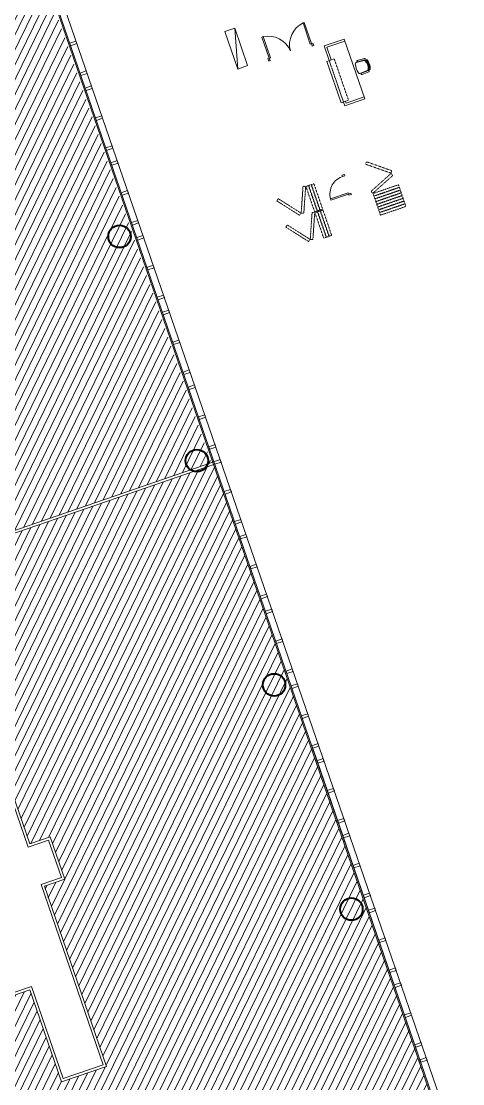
# Model space of a CAD drawing. Extents: x 760773 to 1075934, y 719259 to 1013331.
# Drawn here: x 813438 to 830179, y 768728 to 809051 of the extents above; entities that cross this region are included whole.
import ezdxf

# ---------------------------------------------------------------- set-up
doc = ezdxf.new("R2010")
doc.units = 0
doc.header["$MEASUREMENT"] = 0
doc.linetypes.add('DASHED', pattern=[0.75, 0.5, -0.25])
doc.linetypes.add('DIVIDE2', pattern=[0.625, 0.25, -0.125, 0, -0.125, 0, -0.125])
for name, color, linetype, lineweight in [('27', 7, 'Continuous', 0), ('72471 FF-FUR', 9, 'Continuous', 30), ('A-Door', 4, 'Continuous', 0), ('A-WALL', 2, 'Continuous', 0), ('spare0', 7, 'Continuous', 0)]:
    doc.layers.add(name, color=color, linetype=linetype, lineweight=lineweight)
doc.layers.add('e-b-shell', color=253, linetype='Continuous')

# ---------------------------------------------------------------- blocks, each defined once
blk = doc.blocks.new('AnonymousCell')
at = {"layer": 'e-b-shell', "lineweight": 0, "flags": 128}
for points in [[(12.119, 20.09), (12.152, 19.995), (11.915, 19.914), (11.883, 20.009), (12.119, 20.09)], [(13.096, 17.253), (13.129, 17.159), (12.892, 17.077), (12.86, 17.172), (13.096, 17.253)], [(14.073, 14.417), (14.105, 14.322), (13.869, 14.241), (13.836, 14.335), (14.073, 14.417)], [(15.049, 11.58), (15.082, 11.486), (14.845, 11.404), (14.813, 11.499), (15.049, 11.58)], [(16.026, 8.744), (16.059, 8.649), (15.822, 8.568), (15.79, 8.662), (16.026, 8.744)], [(17.003, 5.907), (17.035, 5.813), (16.799, 5.731), (16.766, 5.826), (17.003, 5.907)], [(17.979, 3.071), (18.012, 2.976), (17.776, 2.895), (17.743, 2.989), (17.979, 3.071)], [(18.956, 0.234), (18.989, 0.14), (18.752, 0.058), (18.72, 0.153), (18.956, 0.234)], [(19.933, -2.602), (19.965, -2.697), (19.729, -2.778), (19.696, -2.684), (19.933, -2.602)], [(20.91, -5.439), (20.942, -5.534), (20.706, -5.615), (20.673, -5.52), (20.91, -5.439)], [(21.886, -8.276), (21.919, -8.37), (21.682, -8.452), (21.65, -8.357), (21.886, -8.276)], [(22.863, -11.112), (22.895, -11.207), (22.659, -11.288), (22.627, -11.194), (22.863, -11.112)], [(23.84, -13.949), (23.872, -14.043), (23.636, -14.125), (23.603, -14.03), (23.84, -13.949)], [(24.816, -16.785), (24.849, -16.88), (24.612, -16.961), (24.58, -16.867), (24.816, -16.785)]]:
    blk.add_lwpolyline(points, dxfattribs=at)
blk = doc.blocks.new('AnonymousCell2')
at = {"layer": 'e-b-shell', "lineweight": 0, "flags": 128}
for points in [[(12.119, 20.09), (12.152, 19.995), (11.915, 19.914), (11.883, 20.009), (12.119, 20.09)], [(13.096, 17.253), (13.128, 17.159), (12.892, 17.077), (12.859, 17.172), (13.096, 17.253)], [(14.073, 14.417), (14.105, 14.322), (13.869, 14.241), (13.836, 14.335), (14.073, 14.417)], [(15.049, 11.58), (15.082, 11.486), (14.845, 11.404), (14.813, 11.499), (15.049, 11.58)], [(16.026, 8.744), (16.059, 8.649), (15.822, 8.568), (15.79, 8.662), (16.026, 8.744)], [(17.003, 5.907), (17.035, 5.813), (16.799, 5.731), (16.766, 5.826), (17.003, 5.907)], [(17.979, 3.071), (18.012, 2.976), (17.776, 2.895), (17.743, 2.989), (17.979, 3.071)], [(18.956, 0.234), (18.989, 0.139), (18.752, 0.058), (18.72, 0.153), (18.956, 0.234)], [(19.933, -2.603), (19.965, -2.697), (19.729, -2.778), (19.696, -2.684), (19.933, -2.603)], [(20.909, -5.439), (20.942, -5.534), (20.706, -5.615), (20.673, -5.52), (20.909, -5.439)], [(21.886, -8.276), (21.919, -8.37), (21.682, -8.452), (21.65, -8.357), (21.886, -8.276)], [(22.863, -11.112), (22.895, -11.207), (22.659, -11.288), (22.626, -11.194), (22.863, -11.112)], [(23.84, -13.949), (23.872, -14.043), (23.636, -14.125), (23.603, -14.03), (23.84, -13.949)], [(24.816, -16.785), (24.849, -16.88), (24.612, -16.961), (24.58, -16.867), (24.816, -16.785)]]:
    blk.add_lwpolyline(points, dxfattribs=at)
blk = doc.blocks.new('A$C52266D81')
at = {"layer": 'A-Door', "color": 4, "linetype": 'Continuous', "lineweight": 0, "ltscale": 0.001, "flags": 128}
for points in [[(0, -100), (100, -100), (100, -150), (0, -150)], [(0, -150), (50, -150), (50, -160), (0, -160), (0, -100)], [(100, -150), (100, -200), (950, -200), (950, -150), (100, -150)], [(0, -1850), (50, -1850), (50, -1840), (0, -1840), (0, -1900)], [(0, -1900), (100, -1900), (100, -1850), (0, -1850)], [(100, -1850), (100, -1800), (950, -1800), (950, -1850), (100, -1850)]]:
    blk.add_lwpolyline(points, dxfattribs=at)
at = {"layer": 'A-Door', "color": 4, "linetype": 'Continuous', "lineweight": 0, "ltscale": 0.001}
for centre, start, end in [((34, -78), 274.0878, 352.4408), ((34, -1922), 7.5592, 85.9122)]:
    blk.add_arc(centre, 924, start, end, dxfattribs=at)
blk = doc.blocks.new('X301')
at = {"color": 0}
for p in [(36290.625, 43356.25), (36334.375, 43356.25), (36378.125, 43356.25), (36421.875, 43356.25), (36465.625, 43356.25), (36509.375, 43356.25), (36553.125, 43356.25), (36596.875, 43356.25)]:
    blk.add_point(p, dxfattribs=at)
blk = doc.blocks.new('c7_11')
at = {"color": 0, "linetype": 'ByBlock', "lineweight": -2}
for p, q in [((-268, 415), (-281, 135)), ((-218, 411), (-231, 131)), ((-192, 467), (-192, 475)), ((192, 467), (192, 475)), ((218, 411), (231, 131)), ((268, 415), (281, 135)), ((-200, 380), (-218, 73)), ((199, 378), (217, 74))]:
    blk.add_line(p, q, dxfattribs=at)
for centre, radius, start, end in [((-243, 413), 25, 356.2298, 176.2298), ((-118, 372), 82, 119.0663, 178.9882), ((0, 76), 382, 59.7683, 120.2317), ((-167, 474), 25, 100.3884, 177.4438), ((-167, 466), 25, 177.4438, 294.5277), ((0, 4), 524, 70.4182, 109.1761), ((0, 4), 467, 70.4182, 109.1761), ((167, 466), 25, 245.4723, 2.5562), ((117, 372), 82.3, 1.0429, 60.6025), ((167, 474), 25, 2.5562, 69.1297), ((243, 413), 25, 3.7702, 183.7702), ((-256, 133), 25, 176.2298, 356.2298), ((-168, 69), 50, 176.2298, 256.6171), ((-2, 764), 764, 256.6171, 283.7289), ((167, 70), 50, 283.7289, 3.7913), ((256, 133), 25, 183.7702, 3.7702)]:
    blk.add_arc(centre, radius, start, end, dxfattribs=at)
for p in [(-36463, -42857), (-36463, -42882)]:
    blk.add_blockref('X301', p, dxfattribs=at)

msp = doc.modelspace()

# ---------------------------------------------------------------- hatches: boundary and pattern name
at = {"layer": '27', "lineweight": 0, "true_color": 0x636466}
h = msp.add_hatch(dxfattribs=at)
h.set_pattern_fill('ANSI31', color=251, scale=2000)
h.set_pattern_definition([(244, (811611.96, 819556.77), (224.6985, -109.5928), [])])
edge = h.paths.add_edge_path()
edge.add_line((802798.75843, 809659.42392), (802447.28297, 809538.40122))
edge.add_line((802447.28297, 809538.40122), (800420.58607, 815424.36497))
edge.add_line((800420.58607, 815424.36497), (800773.95083, 815546.03534))
edge.add_line((800773.95083, 815546.03534), (811375.80732, 819196.54728))
edge.add_line((811375.80732, 819196.54728), (820638.16916, 792296.69504))
edge.add_line((820638.16916, 792296.69504), (810036.31267, 788646.18309))
edge.add_line((810036.31267, 788646.18309), (808978.81622, 791717.37582))
edge.add_arc((808980.70725, 791718.02695), 2, 108.999924295, 198.999999837, ccw=False)
edge.add_line((808980.05612, 791719.91799), (809635.30035, 791945.5357))
edge.add_line((809635.30035, 791945.5357), (808918.95488, 794026.0352))
edge.add_line((808918.95488, 794026.0352), (808263.68596, 793800.40802))
edge.add_arc((808263.03482, 793802.29906), 2, 198.999999841, 289.000000007, ccw=False)
edge.add_line((808261.14378, 793801.64792), (804823.776, 803784.48891))
edge.add_arc((804825.66704, 803785.14005), 2, 108.999706651, 198.999999837, ccw=False)
edge.add_line((804825.01591, 803787.03109), (805480.26138, 804012.64645))
edge.add_line((805480.26138, 804012.64645), (804763.98159, 806092.79284))
edge.add_line((804763.98159, 806092.79284), (804108.76226, 805867.18273))
edge.add_arc((804108.11112, 805869.07377), 2, 198.999999845, 289.000000003, ccw=False)
edge.add_line((804106.22009, 805868.42263), (803354.65336, 808051.1309))
edge.add_arc((803356.5444, 808051.78204), 2, 108.999987576, 198.999999841, ccw=False)
edge.add_line((803355.89326, 808053.67308), (804011.13741, 808279.29157))
edge.add_line((804011.13741, 808279.29157), (803457.7846, 809886.34483))
edge.add_line((803457.7846, 809886.34483), (802800.64947, 809660.07505))
h = msp.add_hatch(dxfattribs=at)
h.set_pattern_fill('ANSI31', color=251, scale=2000)
h.set_pattern_definition([(244, (811611.96, 819556.77), (224.6985, -109.5928), [])])
h.paths.add_polyline_path([(807002.99788, 769966.40492), (807253.68982, 769238.34267), (805268.10049, 768554.64943), (808357.40561, 759582.69133), (808807.24601, 759737.58565), (809138.28442, 758776.1803), (829796.89685, 765889.79951), (820729.81083, 792222.4853), (810068.87209, 788551.62357), (811031.62956, 785755.57297), (811783.31682, 786014.39965), (812564.68039, 783745.15506), (811812.99312, 783486.32838), (813759.89069, 777832.1273), (814535.26849, 778099.1193), (815088.75464, 776491.72708), (814314.0269, 776224.96693), (816670.20051, 769382.14188), (814967.96992, 768795.83117), (813763.33235, 772294.2476)])

# ---------------------------------------------------------------- linework, layer by layer
at = {"layer": '72471 FF-FUR', "lineweight": 0, "ltscale": 0.001}
msp.add_line((821533.92555, 808786.83655), (821644.07036, 807238.33142), dxfattribs=at)
at = {"layer": '72471 FF-FUR', "linetype": 'Continuous', "lineweight": 0, "ltscale": 0.001}
for p, q in [((825681.22422, 808373.36621), (824924.80936, 808112.91168)), ((825115.312, 807559.65182), (824924.80936, 808112.91168)), ((825707.26967, 808297.72472), (825026.49629, 808063.31565)), ((826462.58779, 806104.12162), (825681.22422, 808373.36621)), ((825190.95349, 807585.69727), (825026.49629, 808063.31565)), ((825020.76015, 807527.095), (825304.41572, 807624.76545)), ((825562.63467, 805953.37711), (825020.76015, 807527.095)), ((825304.41572, 807624.76545), (825304.41572, 807624.76545)), ((825706.17293, 805843.6671), (826462.58779, 806104.12162)), ((825755.76896, 805945.35404), (826436.54233, 806179.76311)), ((825846.29025, 806051.04755), (825562.63467, 805953.37711)), ((825657.18653, 805985.93392), (825706.17293, 805843.6671)), ((825732.82802, 806011.97937), (825755.76896, 805945.35404))]:
    msp.add_line(p, q, dxfattribs=at)
at = {"layer": '72471 FF-FUR', "linetype": 'DASHED', "lineweight": 0}
msp.add_line((825115.312, 807559.65182), (825657.18653, 805985.93392), dxfattribs=at)
at = {"layer": '72471 FF-FUR', "linetype": 'DASHED', "lineweight": 0, "ltscale": 0.001}
msp.add_line((825304.41572, 807624.76545), (825846.29025, 806051.04755), dxfattribs=at)
at = {"layer": '72471 FF-FUR', "lineweight": 0, "ltscale": 0.001}
msp.add_lwpolyline([(821644.07036, 807238.33142), (821155.71812, 808656.60928), (821533.92555, 808786.83655), (822022.27779, 807368.55868)], close=True, dxfattribs=at)
at = {"layer": 'A-Door', "color": 4, "linetype": 'Continuous', "lineweight": 0, "ltscale": 0.001}
for points in [[(825616.59406, 803156.49394), (825600.31566, 803203.76986), (825694.86751, 803236.32668), (825711.14592, 803189.05075)], [(825844.49177, 802494.63093), (825830.9996, 802533.81506), (825169.13659, 802305.91735), (825182.62877, 802266.73322)], [(825844.49177, 802494.63093), (825860.77018, 802447.355), (825955.32204, 802479.91182), (825939.04363, 802527.18775)]]:
    msp.add_lwpolyline(points, close=True, dxfattribs=at)
msp.add_arc((825844.49177, 802494.63093), 701.22567, 105.611885745, 195.611885759, dxfattribs=at)
at = {"layer": 'A-WALL', "color": 2, "linetype": 'Continuous', "lineweight": 0, "ltscale": 0.001}
for p, q in [((825711.14592, 803189.05075), (825616.59406, 803156.49394)), ((825939.04363, 802527.18775), (825844.49177, 802494.63093)), ((817595.05418, 801482.24243), (817652.20643, 801316.05279)), ((820745.08751, 792333.62068), (810036.31264, 788646.18308)), ((810068.87209, 788551.62357), (820777.6452, 792239.06913)), ((813697.8986, 777705.01003), (811685.88445, 783548.32342)), ((813759.89069, 777832.1273), (811812.99311, 783486.32838)), ((824501.07739, 781424.96312), (829860.81042, 765859.67162)), ((813697.8986, 777705.01003), (814473.27601, 777972.00252)), ((814535.26734, 778099.11891), (813759.89069, 777832.1273)), ((814961.64502, 776553.7218), (814473.27601, 777972.00252)), ((814961.64502, 776553.7218), (814473.27601, 777972.00252)), ((815088.75464, 776491.72708), (814535.26734, 778099.11891)), ((814186.25084, 776286.73217), (814961.64502, 776553.7218)), ((816543.1003, 769444.11236), (814186.25084, 776286.73217)), ((814186.91822, 776286.96197), (814961.64502, 776553.7218)), ((816543.09501, 769444.1277), (814186.91822, 776286.96197)), ((814314.0269, 776224.96693), (815088.75464, 776491.72708)), ((816670.20051, 769382.14188), (814314.0269, 776224.96693)), ((806875.86648, 770028.46598), (813825.32621, 772421.35687)), ((807002.99758, 769966.40581), (813763.33235, 772294.2476)), ((813763.33235, 772294.2476), (814967.96992, 768795.83117)), ((813825.32621, 772421.35687), (815029.96092, 768922.94876)), ((813825.32621, 772421.35687), (815029.96092, 768922.94876)), ((814967.96992, 768795.83117), (816670.20051, 769382.14188)), ((815029.96092, 768922.94876), (816543.09501, 769444.1277)), ((815029.96092, 768922.94876), (816543.1003, 769444.11236)), ((828510.54446, 769625.632), (828543.10133, 769531.08))]:
    msp.add_line(p, q, dxfattribs=at)
at = {"layer": 'A-WALL', "color": 152, "linetype": 'DIVIDE2', "lineweight": 0, "ltscale": 0.001, "true_color": 0x2776bb}
for points in [[(827488.95758, 803378.89483), (826527.85847, 803720.97934), (826494.32615, 803626.76903), (827455.42526, 803284.68452)], [(827462.10262, 803277.24055), (826702.69541, 802596.04015), (826769.46906, 802521.60039), (827528.87628, 803202.80079)], [(824336.174, 802817.28152), (824668.30671, 801852.6981), (824762.85856, 801885.25491), (824430.72585, 802849.83833)], [(824440.18104, 802853.09401), (824772.31375, 801888.51059), (824866.86559, 801921.0674), (824534.73289, 802885.65082)], [(826776.14643, 802514.15641), (827740.72985, 802846.28912), (827773.28666, 802751.73727), (826808.70324, 802419.60456)], [(824053.16527, 801771.12666), (824122.42074, 802788.93655), (824222.19004, 802782.14789), (824152.93456, 801764.33799)], [(824232.16697, 802781.46902), (824564.29968, 801816.8856), (824658.85153, 801849.44242), (824326.71882, 802814.02583)], [(826811.95892, 802410.14938), (827776.54234, 802742.28208), (827809.09915, 802647.73023), (826844.51573, 802315.59753)], [(826847.77142, 802306.14234), (827812.35483, 802638.27505), (827844.91165, 802543.7232), (826880.32823, 802211.59049)], [(826883.58391, 802202.13531), (827848.16733, 802534.26801), (827880.72414, 802439.71617), (826916.14072, 802107.58346)], [(826919.3964, 802098.12827), (827883.97982, 802430.26098), (827916.53663, 802335.70913), (826951.95322, 802003.57642)], [(823989.59417, 801687.38004), (823128.3162, 802234.12822), (823181.91037, 802318.5537), (824043.18834, 801771.80552)], [(826955.2089, 801994.12124), (827919.79232, 802326.25394), (827952.34913, 802231.7021), (826987.76571, 801899.56939)], [(826991.02139, 801890.1142), (827955.60481, 802222.24691), (827988.16162, 802127.69506), (827023.5782, 801795.56236)], [(827026.83389, 801786.10717), (827991.4173, 802118.23988), (828023.97412, 802023.68803), (827059.3907, 801691.55532)], [(824396.48782, 800774.04556), (824465.7433, 801791.85546), (824565.51259, 801785.06679), (824496.25712, 800767.2569)], [(824575.48952, 801784.38793), (824907.62223, 800819.80451), (825002.17408, 800852.36132), (824670.04137, 801816.94474)], [(824679.49656, 801820.20042), (825011.62926, 800855.617), (825106.18111, 800888.17381), (824774.04841, 801852.75723)], [(824783.50359, 801856.01291), (825115.6363, 800891.4295), (825210.18815, 800923.98631), (824878.05544, 801888.56973)], [(824332.91672, 800690.29894), (823471.63875, 801237.04712), (823525.23293, 801321.47261), (824386.51089, 800774.72443)]]:
    msp.add_lwpolyline(points, close=True, dxfattribs=at)
at = {"layer": 'spare0', "color": 2, "linetype": 'Continuous', "lineweight": 13, "true_color": 0xfff500}
for p, q in [((830178.77678, 765704.40583), (811621.48034, 819598.61958)), ((829861.00516, 765859.39358), (811466.37802, 819281.18072))]:
    msp.add_line(p, q, dxfattribs=at)
at = {"layer": 'spare0', "color": 1, "linetype": 'Continuous', "lineweight": 0, "flags": 128}
msp.add_lwpolyline([(777961.20549, 807697.33446), (777961.20549, 807697.33446), (796325.32466, 754364.15548), (829796.89685, 765889.79951), (811434.81768, 819217.06035)], dxfattribs=at)
at = {"layer": 'spare0', "color": 2, "linetype": 'Continuous', "lineweight": 0, "flags": 128}
for points in [[(815511.98801, 808299.7469), (815544.54452, 808205.19494), (815308.12732, 808123.79092), (815275.57081, 808218.34288), (815511.98801, 808299.7469)], [(816488.68753, 805463.1898), (816521.24404, 805368.63784), (816284.82684, 805287.23382), (816252.27033, 805381.78579), (816488.68753, 805463.1898)], [(817465.38704, 802626.63272), (817497.94355, 802532.08076), (817261.52636, 802450.67673), (817228.96985, 802545.2287), (817465.38704, 802626.63272)], [(818442.08685, 799790.07471), (818474.64336, 799695.52275), (818238.22616, 799614.11873), (818205.73695, 799708.69386), (818442.08685, 799790.07471)], [(819418.78637, 796953.51762), (819451.34288, 796858.96566), (819214.92568, 796777.56164), (819182.36917, 796872.1136), (819418.78637, 796953.51762)], [(820395.48588, 794116.96053), (820428.04239, 794022.40856), (820191.6252, 793941.00455), (820159.06869, 794035.55651), (820395.48588, 794116.96053)], [(821372.18569, 791280.40252), (821404.7422, 791185.85056), (821168.325, 791104.44654), (821135.76849, 791198.9985), (821372.18569, 791280.40252)], [(822348.88521, 788443.84543), (822381.44171, 788349.29347), (822145.02452, 788267.88945), (822112.46801, 788362.44141), (822348.88521, 788443.84543)], [(823325.58472, 785607.28834), (823358.14123, 785512.73638), (823121.72403, 785431.33236), (823089.16753, 785525.88432), (823325.58472, 785607.28834)], [(824302.28453, 782770.73033), (824334.84104, 782676.17837), (824098.42384, 782594.77435), (824065.86733, 782689.32631), (824302.28453, 782770.73033)], [(825278.98405, 779934.17324), (825311.54055, 779839.62128), (825075.12336, 779758.21726), (825042.56685, 779852.76922), (825278.98405, 779934.17324)], [(826255.68356, 777097.61615), (826288.24007, 777003.06419), (826051.82287, 776921.66017), (826019.26637, 777016.21213), (826255.68356, 777097.61615)], [(827264.93953, 774166.50773), (827232.38273, 774261.05959), (826995.96584, 774179.65468), (827028.52264, 774085.10282), (827264.93953, 774166.50773)], [(828241.63902, 771329.95063), (828209.08223, 771424.50249), (827972.66534, 771343.09759), (828005.22214, 771248.54572), (828241.63902, 771329.95063)]]:
    msp.add_lwpolyline(points, dxfattribs=at)
at = {"layer": 'spare0', "color": 5, "linetype": 'Continuous', "lineweight": 40}
for centre in [(817165.64303, 800884.88965), (820095.7572, 792375.22274), (823025.87138, 783865.55583), (825955.98555, 775355.88892)]:
    msp.add_circle(centre, 425, dxfattribs=at)

# ---------------------------------------------------------------- block references
at = {"color": 7, "linetype": 'Continuous', "lineweight": 0, "xscale": 999.9999999999975, "yscale": 999.9999999999975, "zscale": 999.9999999999975}
for name, p in [('AnonymousCell', (803783.42062, 787075.16286)), ('AnonymousCell2', (803978.82062, 786507.86286))]:
    msp.add_blockref(name, p, dxfattribs=at)
at = {"layer": '72471 FF-FUR', "lineweight": 0, "ltscale": 0.001, "extrusion": (0, 0, -1), "xscale": -1.000000000000002, "zscale": -1.000000000000002, "rotation": 71.1730171070871}
msp.add_blockref('c7_11', (-826142.89495, 807254.21702), dxfattribs=at)
at = {"layer": 'A-Door', "color": 4, "linetype": 'Continuous', "lineweight": 0, "ltscale": 0.001, "xscale": -0.9999999999999971, "rotation": 289.0000000025085}
msp.add_blockref('A$C52266D81', (824620.56099, 808157.34649), dxfattribs=at)

doc.saveas('drawing.dxf')
